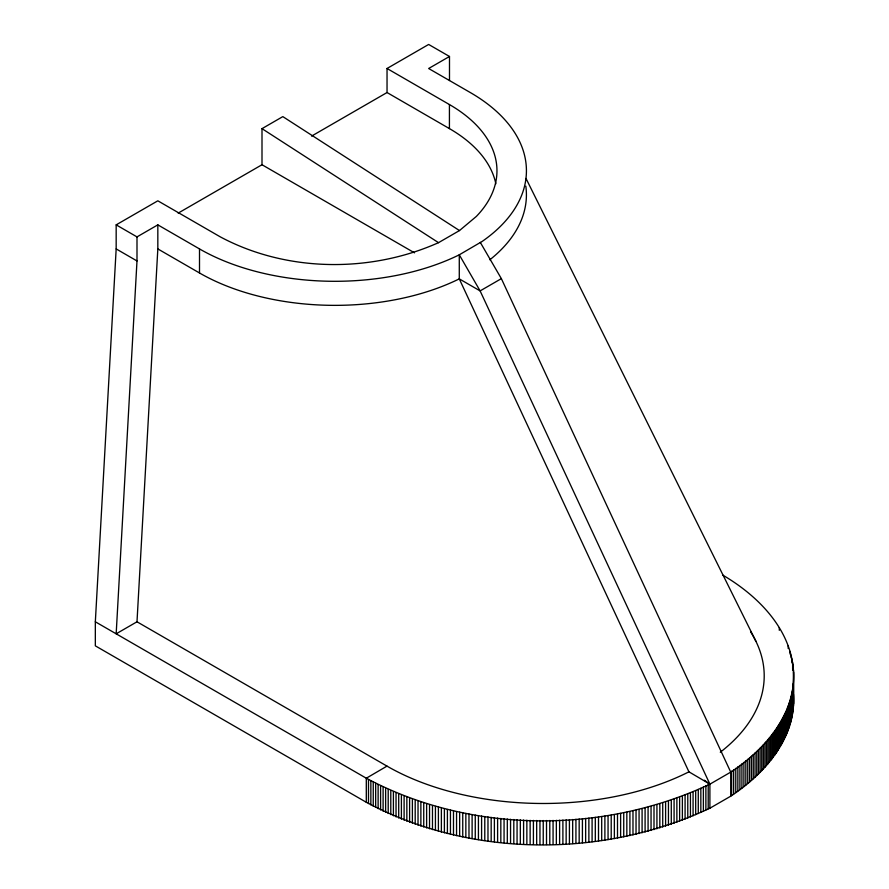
<?xml version="1.0" encoding="UTF-8"?>
<svg xmlns="http://www.w3.org/2000/svg" width="889" height="889" viewBox="0 0 889 889"><rect width="100%" height="100%" fill="white"/><g stroke="black" fill="none" stroke-linecap="round" stroke-linejoin="round"><path stroke-width="1.33" d="M449.49 80.532L449.49 56.474L428.654 44.45L387.037 68.486L449.423 104.546A162.076 93.578 0 0 1 476.315 216.46L459.491 230.562L438.521 242.664C370.135 273.145 286.547 272.323 220.194 236.818L157.831 200.814L116.17 224.861L116.17 248.92L95.334 621.789L95.334 645.847L366.301 802.278C470.948 858.041 603.042 858.218 709.9 808.212L730.736 796.188C764.729 773.841 796.622 737.637 793.477 694.287M136.995 236.896L136.995 260.955L116.17 633.813L136.995 621.789L157.831 248.92L157.831 224.861L136.995 236.896L116.17 224.861M95.334 621.789L366.301 778.219C470.948 833.982 603.042 834.16 709.9 784.165L730.736 772.13C764.207 750.038 795.666 714.8 793.577 672.128C791.41 629.145 757.806 595.597 722.624 575.027M449.49 56.474L428.654 68.509L470.325 92.556A191.502 110.558 0 0 1 482.149 241.441L459.28 254.81A191.502 110.558 0 0 1 437.099 264.244L434.965 265.011A191.502 110.558 0 0 1 199.503 248.92L157.831 224.861M709.9 808.212L709.9 784.165L688.931 771.83A220.961 127.572 0 0 1 386.993 766.118L366.301 778.219L366.301 802.278M414.507 252.843L261.999 164.732L261.999 128.649L282.824 116.615L459.491 230.562M178.189 213.116L261.999 164.732M311.572 136.106L387.037 92.534L387.037 68.486M480.304 242.408L501.363 278.635L480.116 290.903L459.28 278.868A191.502 110.558 0 0 1 437.099 288.303L434.965 289.069A191.502 110.558 0 0 1 199.503 272.979L157.831 248.92M116.17 248.92L136.995 260.955M136.995 621.789L386.993 766.118M387.037 92.534L449.423 128.605A162.076 93.578 0 0 1 495.84 183.801M261.999 128.649L438.521 242.664M704.366 780.209L709.9 784.165L480.116 290.903L459.28 254.81L459.28 278.868L688.931 771.83M525.999 178.433L755.906 641.28M501.363 278.635L730.736 772.13L730.736 796.188M793.577 672.128L793.577 703.755M793.477 670.239L793.477 705.644M793.321 683.474L793.321 707.533M793.132 666.45L793.132 670.462M793.132 685.363L793.132 709.422M792.899 664.572L792.899 669.917M792.899 687.253L792.899 711.311M792.621 662.683L792.621 669.361M792.621 689.142L792.621 713.2M792.299 691.02L792.299 715.078M791.932 658.916L791.932 662.927M791.932 692.909L791.932 716.956M791.521 694.787L791.521 718.834M791.077 655.16L791.077 657.838M791.077 696.654L791.077 720.712M790.588 698.532L790.588 722.579M790.054 651.426L790.054 654.104M790.054 700.399L790.054 724.457M789.476 702.254L789.476 726.313M788.854 704.121L788.854 728.169M788.199 645.847L788.199 648.526M788.199 705.966L788.199 730.025M787.487 707.822L787.487 731.88M786.743 709.666L786.743 733.714M785.965 711.5L785.965 735.559M785.131 713.334L785.131 737.392M784.265 715.156L784.265 739.215M783.353 716.979L783.353 741.026M782.398 718.79L782.398 742.837M781.409 720.59L781.409 744.649M780.375 722.39L780.375 746.438M779.297 627.645L779.297 630.323M779.297 724.168L779.297 748.227M778.186 725.957L778.186 750.005M777.03 727.724L777.03 751.783M775.841 729.491L775.841 753.539M774.608 731.236L774.608 755.294M773.33 732.981L773.33 757.039M772.019 734.714L772.019 758.773M770.663 736.448L770.663 760.495M769.274 738.159L769.274 762.206M767.84 739.859L767.84 763.918M766.374 741.548L766.374 765.607M764.862 743.226L764.862 767.285M763.318 744.904L763.318 768.952M761.74 746.56L761.74 770.619M760.117 748.205L760.117 772.263M758.461 749.838L758.461 773.886M756.761 751.461L756.761 775.508M755.028 753.061L755.028 777.119M753.261 754.661L753.261 778.708M751.461 756.239L751.461 780.298M749.627 757.806L749.627 781.864M747.749 759.362L747.749 783.409M745.838 760.895L745.838 784.954M743.893 762.418L743.893 786.476M741.915 763.929L741.915 787.987M739.904 765.418L739.904 789.476M737.859 766.896L737.859 790.954M735.781 768.363L735.781 792.421M733.669 769.807L733.669 793.866M731.647 771.152L731.647 795.211M708.211 784.687L708.211 808.746M705.877 785.854L705.877 809.912M703.377 787.076L703.377 811.124M700.843 788.276L700.843 812.324M698.276 789.454L698.276 813.513M695.687 790.621L695.687 814.668M693.076 791.755L693.076 815.813M690.442 792.877L690.442 816.935M687.775 793.988L687.775 818.036M685.086 795.066L685.086 819.125M682.374 796.133L682.374 820.18M679.629 797.166L679.629 821.225M676.873 798.189L676.873 822.247M674.084 799.189L674.084 823.247M671.284 800.167L671.284 824.225M668.45 801.122L668.45 825.181M665.605 802.056L665.605 826.114M662.727 802.978L662.727 827.026M659.838 803.867L659.838 827.926M656.927 804.734L656.927 828.792M654.004 805.578L654.004 829.637M651.048 806.412L651.048 830.47M648.081 807.212L648.081 831.271M645.092 807.99L645.092 832.048M642.091 808.757L642.091 832.804M639.069 809.49L639.069 833.549M636.035 810.201L636.035 834.26M632.979 810.89L632.979 834.949M629.912 811.557L629.912 835.616M626.834 812.202L626.834 836.26M623.734 812.824L623.734 836.882M620.622 813.413L620.622 837.471M617.499 813.991L617.499 838.049M614.366 814.535L614.366 838.594M611.21 815.069L611.21 839.127M608.054 815.569L608.054 839.627M604.887 816.046L604.887 840.105M601.697 816.502L601.697 840.561M598.508 816.924L598.508 840.983M595.308 817.335L595.308 841.394M592.096 817.713L592.096 841.772M588.874 818.069L588.874 842.127M585.651 818.402L585.651 842.461M582.417 818.713L582.417 842.772M579.172 819.002L579.172 843.05M575.928 819.258L575.928 843.317M572.672 819.491L572.672 843.55M569.416 819.702L569.416 843.761M566.149 819.891L566.149 843.939M562.893 820.047L562.893 844.106M559.614 820.18L559.614 844.239M556.347 820.291L556.347 844.35M553.069 820.38L553.069 844.439M549.791 820.447L549.791 844.506M546.513 820.48L546.513 844.539M543.235 820.491L543.235 844.55M539.956 820.48L539.956 844.539M536.678 820.447L536.678 844.506M533.411 820.38L533.411 844.439M530.133 820.291L530.133 844.35M526.855 820.18L526.855 844.239M523.588 820.047L523.588 844.106M520.321 819.891L520.321 843.939M517.065 819.702L517.065 843.761M513.809 819.491L513.809 843.55M510.553 819.258L510.553 843.317M507.308 819.002L507.308 843.05M504.063 818.713L504.063 842.772M500.829 818.402L500.829 842.461M497.607 818.069L497.607 842.127M494.384 817.713L494.384 841.772M491.173 817.335L491.173 841.394M487.972 816.924L487.972 840.983M484.783 816.502L484.783 840.561M481.594 816.046L481.594 840.105M478.426 815.569L478.426 839.627M475.259 815.069L475.259 839.127M472.115 814.535L472.115 838.594M468.981 813.991L468.981 838.049M465.847 813.413L465.847 837.471M462.747 812.824L462.747 836.882M459.646 812.202L459.646 836.26M456.557 811.557L456.557 835.616M453.49 810.89L453.49 834.949M450.445 810.201L450.445 834.26M449.423 104.546L449.423 128.605M447.4 809.49L447.4 833.549M444.389 808.757L444.389 832.804M441.377 807.99L441.377 832.048M438.399 807.212L438.399 831.271M435.432 806.412L435.432 830.47M432.476 805.578L432.476 829.637M429.543 804.734L429.543 828.792M426.631 803.867L426.631 827.926M423.742 802.978L423.742 827.026M420.875 802.056L420.875 826.114M418.03 801.122L418.03 825.181M415.196 800.167L415.196 824.225M412.385 799.189L412.385 823.247M409.607 798.189L409.607 822.247M406.851 797.166L406.851 821.225M404.106 796.133L404.106 820.18M401.395 795.066L401.395 819.125M398.705 793.988L398.705 818.036M396.038 792.877L396.038 816.935M393.405 791.755L393.405 815.813M390.793 790.621L390.793 814.668M388.204 789.454L388.204 813.513M385.637 788.276L385.637 812.324M383.103 787.076L383.103 811.124M380.603 785.854L380.603 809.912M378.125 784.609L378.125 808.668M375.669 783.353L375.669 807.412M373.247 782.087L373.247 806.134M370.857 780.786L370.857 804.845M368.491 779.475L368.491 803.534M199.503 248.92L199.503 272.979M750.549 631.757A220.961 127.572 0 0 1 720.29 752.238M525.821 186.123A191.502 110.558 0 0 1 489.839 259.788"/></g></svg>
